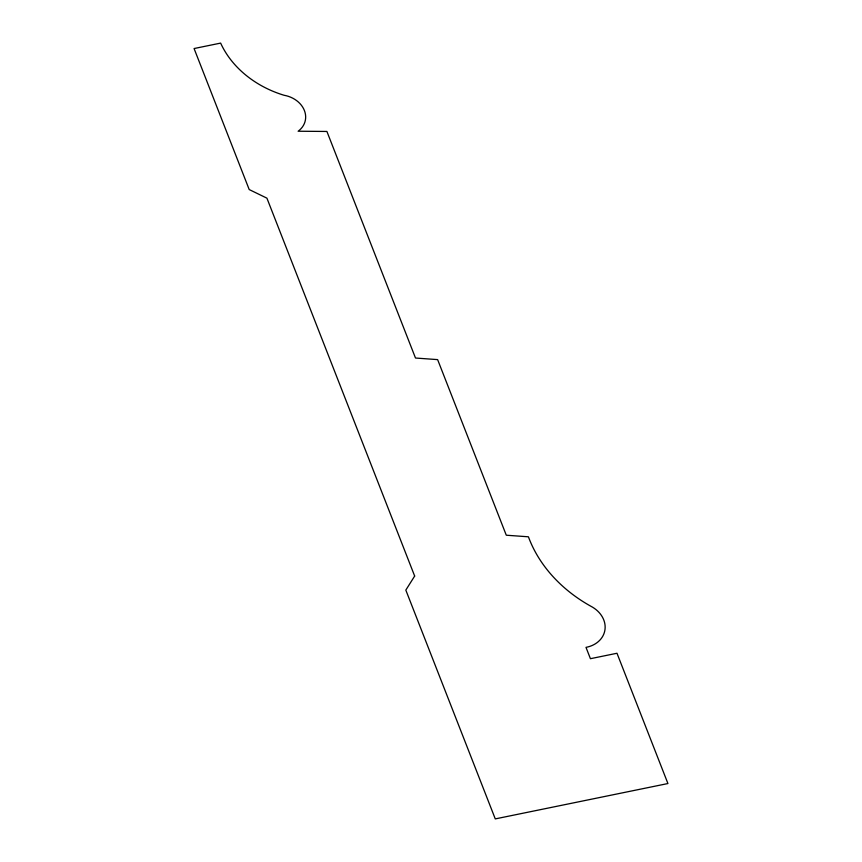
<?xml version="1.0" encoding="UTF-8"?>
<svg xmlns="http://www.w3.org/2000/svg" width="862" height="862" viewBox="0 0 862 862"><rect width="100%" height="100%" fill="white"/><g stroke="black" fill="none" stroke-linecap="round" stroke-linejoin="round"><path stroke-width="1.29" d="M414.665 576.053L405.819 590.093L495.273 818.9L667.921 783.536L616.987 653.256L590.427 658.697L585.998 647.362A27.487 22.434 12.5 0 0 605.027 629.282A27.487 22.434 12.5 0 0 590.772 606.191A139.741 114.053 12.5 0 1 528.417 536.8L506.285 535.216L437.627 359.616L415.495 358.032L326.903 131.455L298.133 131.229A24.815 20.257 12.5 0 0 304.405 110.519A24.815 20.257 12.5 0 0 284.061 95.262A96.361 78.647 12.5 0 1 220.64 43.1L194.079 48.541L249.204 189.554L266.918 198.163L414.665 576.053"/></g></svg>
